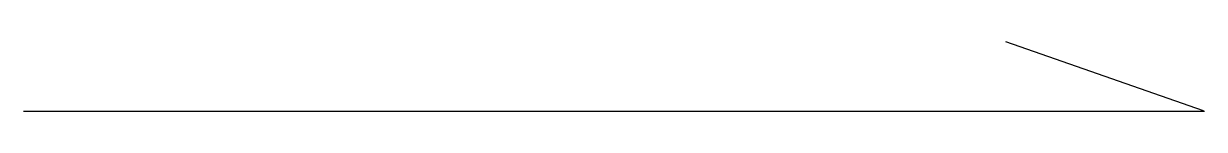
# Model space of a CAD drawing. Extents: x -17.5 to 17.5, y 0 to 2.1.
import ezdxf

# ---------------------------------------------------------------- set-up
doc = ezdxf.new("R2010")
doc.units = 0
doc.header["$MEASUREMENT"] = 0
doc.layers.get('0').update_dxf_attribs({"linetype": 'CONTINUOUS'})

msp = doc.modelspace()

# ---------------------------------------------------------------- linework, layer by layer
for p, q in [((17.476, 0.014), (11.617, 2.061)), ((-17.5, 0), (17.5, 0))]:
    msp.add_line(p, q)

doc.saveas('drawing.dxf')
